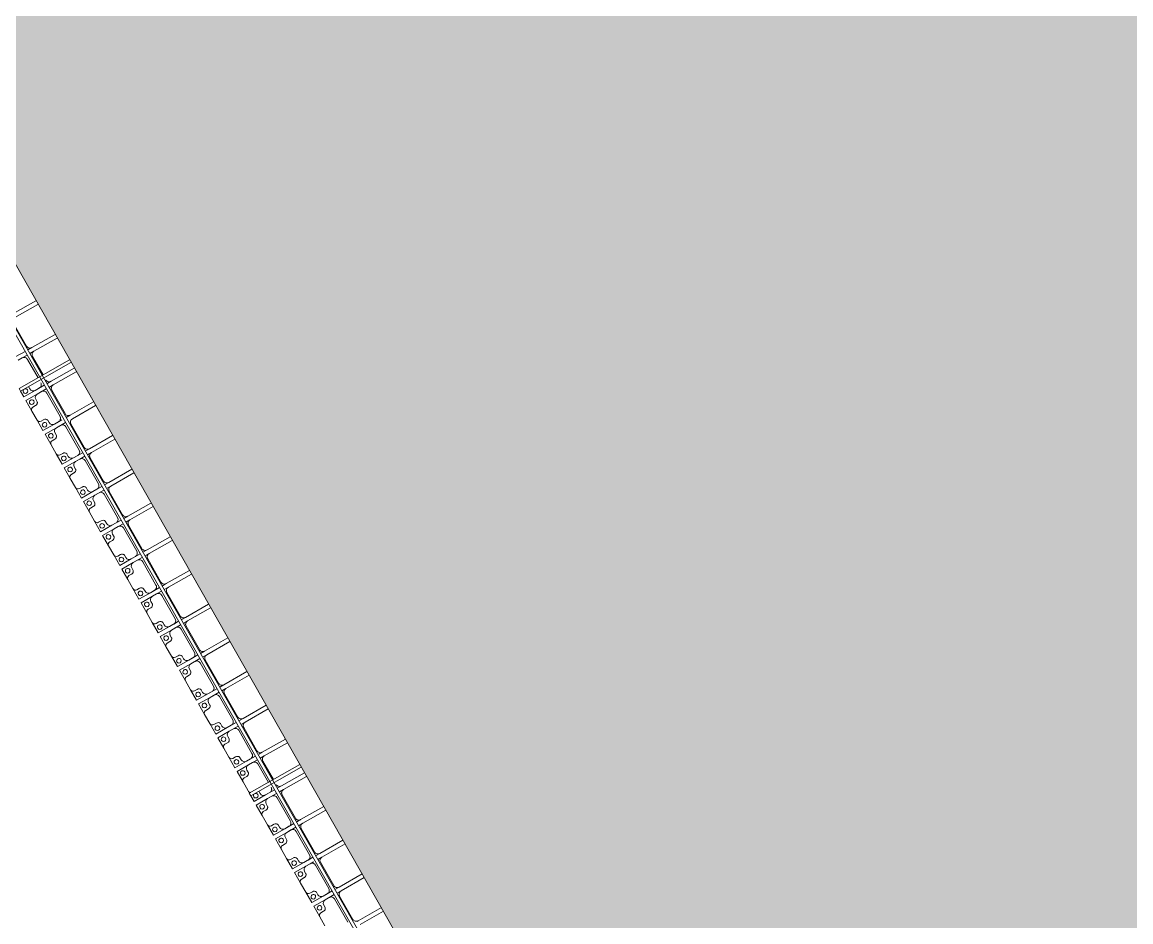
# Model space of a CAD drawing. Header units: millimetres. Extents: x -861324 to 439029, y -308065 to 694685.
# Drawn here: x -220488 to -206197, y -32914 to -21322 of the extents above; entities that cross this region are included whole.
import ezdxf

# ---------------------------------------------------------------- set-up
doc = ezdxf.new("R2010")
doc.units = ezdxf.units.MM
for name, color, linetype, lineweight in [('A-DETL-GENF', 92, 'Continuous', 9), ('A-DETL-THIN', 151, 'Continuous', 9), ('A-GENM', 13, 'Continuous', 9), ('S-BEAM', 12, 'Continuous', 9)]:
    doc.layers.add(name, color=color, linetype=linetype, lineweight=lineweight)

# ---------------------------------------------------------------- blocks, each defined once
blk = doc.blocks.new('Dầm C52 - Hộp 40x60-V138-BỐ TRÍ BÈ PIN HỒ BẢN MÒNG')
at = {"layer": 'S-BEAM', "color": 7}
for p, q in [((55234, 20), (55982, 20)), ((55982, 20), (55982, -20)), ((55982, -20), (55234, -20))]:
    blk.add_line(p, q, dxfattribs=at)
blk = doc.blocks.new('Dai phaodi lai - DẢI PHAO ĐI LẠI-25020-BỐ TRÍ BÈ PIN HỒ BẢN MÒNG')
at = {"layer": 'A-GENM', "color": 7}
for p, q in [((9777, 0), (9777, -343)), ((11723, -343), (11723, 0)), ((12277, 0), (12277, -343)), ((12777, 0), (12777, -343)), ((13777, 0), (13777, -343)), ((14223, -343), (14223, 0)), ((15723, -343), (15723, 0)), ((15777, 0), (15777, -343)), ((17223, -343), (17223, 0)), ((17277, 0), (17277, -343)), ((8723, -343), (8723, 0)), ((8777, 0), (8777, -343)), ((9223, -343), (9223, 0)), ((9277, 0), (9277, -343)), ((9723, -343), (9723, 0)), ((10223, -343), (10223, 0)), ((10277, 0), (10277, -343)), ((10723, -343), (10723, 0)), ((10777, 0), (10777, -343)), ((11223, -343), (11223, 0)), ((11277, 0), (11277, -343)), ((11777, 0), (11777, -343)), ((12223, -343), (12223, 0)), ((12723, -343), (12723, 0)), ((13223, -343), (13223, 0)), ((13277, 0), (13277, -343)), ((13723, -343), (13723, 0)), ((14277, 0), (14277, -343)), ((14723, -343), (14723, 0)), ((14777, 0), (14777, -343)), ((15223, -343), (15223, 0)), ((15277, 0), (15277, -343)), ((16223, -343), (16223, 0)), ((16277, 0), (16277, -343)), ((16723, -343), (16723, 0)), ((16777, 0), (16777, -343)), ((17723, -343), (17723, 0)), ((17777, 0), (17777, -343)), ((8827, -393), (9173, -393)), ((9223, -343), (9223, -405)), ((9277, -405), (9277, -343)), ((9327, -393), (9600, -393)), ((9723, -343), (9723, -405)), ((9777, -405), (9777, -343)), ((9827, -393), (10173, -393)), ((10223, -343), (10223, -405)), ((10327, -393), (10673, -393)), ((10723, -343), (10723, -405)), ((10777, -405), (10777, -343)), ((10827, -393), (11173, -393)), ((11223, -343), (11223, -405)), ((11277, -405), (11277, -343)), ((11327, -393), (11673, -393)), ((11723, -343), (11723, -405)), ((11777, -405), (11777, -343)), ((11827, -393), (12173, -393)), ((12223, -343), (12223, -405)), ((12277, -405), (12277, -343)), ((12327, -393), (12673, -393)), ((12723, -343), (12723, -405)), ((12777, -405), (12777, -343)), ((12827, -393), (13173, -393)), ((13223, -343), (13223, -405)), ((13277, -405), (13277, -343)), ((13327, -393), (13673, -393)), ((13723, -343), (13723, -405)), ((13777, -405), (13777, -343)), ((13827, -393), (14173, -393)), ((14223, -343), (14223, -405)), ((14277, -405), (14277, -343)), ((14327, -393), (14673, -393)), ((14723, -343), (14723, -405)), ((14777, -405), (14777, -343)), ((14827, -393), (15173, -393)), ((15223, -343), (15223, -395)), ((15277, -405), (15277, -343)), ((15327, -393), (15600, -393)), ((15723, -343), (15723, -405)), ((15777, -405), (15777, -343)), ((15827, -393), (16173, -393)), ((16223, -343), (16223, -405)), ((16277, -405), (16277, -343)), ((16327, -393), (16673, -393)), ((16723, -343), (16723, -405)), ((16777, -405), (16777, -343)), ((16827, -393), (17173, -393)), ((17223, -343), (17223, -405)), ((17277, -405), (17277, -343)), ((17327, -393), (17673, -393)), ((17723, -343), (17723, -359)), ((9223, -445), (9223, -517)), ((9277, -517), (9277, -445)), ((9277, -517), (9277, -579)), ((9600, -467), (9327, -467)), ((9723, -445), (9723, -517)), ((9723, -579), (9723, -517)), ((9777, -517), (9777, -445)), ((9777, -517), (9777, -579)), ((10173, -467), (9827, -467)), ((10223, -467), (10223, -517)), ((10223, -579), (10223, -517)), ((10277, -517), (10277, -445)), ((10277, -517), (10277, -579)), ((10673, -467), (10327, -467)), ((10723, -445), (10723, -517)), ((10723, -579), (10723, -517)), ((10777, -517), (10777, -445)), ((10777, -517), (10777, -579)), ((11173, -467), (10827, -467)), ((11223, -445), (11223, -517)), ((11223, -579), (11223, -517)), ((11277, -517), (11277, -445)), ((11277, -517), (11277, -579)), ((11673, -467), (11327, -467)), ((11723, -445), (11723, -517)), ((11723, -579), (11723, -517)), ((11777, -517), (11777, -445)), ((11777, -517), (11777, -579)), ((12173, -467), (11827, -467)), ((12223, -445), (12223, -517)), ((12223, -579), (12223, -517)), ((12277, -517), (12277, -445)), ((12277, -517), (12277, -579)), ((12673, -467), (12327, -467)), ((12723, -445), (12723, -517)), ((12723, -579), (12723, -517)), ((12777, -517), (12777, -445)), ((12777, -517), (12777, -579)), ((13173, -467), (12827, -467)), ((13223, -445), (13223, -517)), ((13223, -579), (13223, -517)), ((13277, -517), (13277, -445)), ((13277, -517), (13277, -579)), ((13673, -467), (13327, -467)), ((13723, -445), (13723, -517)), ((13723, -579), (13723, -517)), ((13777, -517), (13777, -445)), ((13777, -517), (13777, -579)), ((14173, -467), (13827, -467)), ((14223, -445), (14223, -517)), ((14223, -579), (14223, -517)), ((14277, -517), (14277, -445)), ((14277, -517), (14277, -579)), ((14673, -467), (14327, -467)), ((14723, -445), (14723, -517)), ((14723, -579), (14723, -517)), ((14777, -517), (14777, -445)), ((14777, -517), (14777, -579)), ((15173, -467), (14827, -467)), ((15223, -445), (15223, -517)), ((15223, -579), (15223, -517)), ((15277, -517), (15277, -445)), ((15277, -517), (15277, -579)), ((15600, -467), (15327, -467)), ((15723, -445), (15723, -517)), ((15723, -579), (15723, -517)), ((15777, -517), (15777, -445)), ((15777, -517), (15777, -579)), ((16173, -467), (15827, -467)), ((16223, -445), (16223, -517)), ((16223, -579), (16223, -517)), ((16277, -517), (16277, -445)), ((16277, -517), (16277, -579)), ((16673, -467), (16327, -467)), ((16723, -445), (16723, -517)), ((16723, -579), (16723, -517)), ((16777, -517), (16777, -470)), ((16777, -517), (16777, -579)), ((17173, -467), (16827, -467)), ((17223, -445), (17223, -517)), ((17223, -579), (17223, -517)), ((17277, -517), (17277, -445)), ((17277, -517), (17277, -579)), ((17673, -467), (17327, -467)), ((9636, -629), (9673, -629)), ((9827, -629), (9864, -629)), ((9895, -671), (9895, -710)), ((10105, -710), (10105, -671)), ((10136, -629), (10173, -629)), ((10327, -629), (10364, -629)), ((10395, -671), (10395, -710)), ((10605, -710), (10605, -671)), ((10636, -629), (10673, -629)), ((10827, -629), (10864, -629)), ((10895, -671), (10895, -710)), ((11105, -710), (11105, -671)), ((11136, -629), (11173, -629)), ((11327, -629), (11364, -629)), ((11395, -671), (11395, -710)), ((11605, -710), (11605, -671)), ((11636, -629), (11673, -629)), ((11827, -629), (11864, -629)), ((11895, -671), (11895, -710)), ((12105, -710), (12105, -671)), ((12136, -629), (12173, -629)), ((12327, -629), (12364, -629)), ((12395, -671), (12395, -710)), ((12605, -710), (12605, -671)), ((12636, -629), (12673, -629)), ((12827, -629), (12864, -629)), ((12895, -671), (12895, -710)), ((13105, -710), (13105, -671)), ((13136, -629), (13173, -629)), ((13327, -629), (13364, -629)), ((13395, -671), (13395, -710)), ((13605, -710), (13605, -671)), ((13636, -629), (13673, -629)), ((13827, -629), (13864, -629)), ((13895, -671), (13895, -710)), ((14105, -710), (14105, -671)), ((14136, -629), (14173, -629)), ((14327, -629), (14364, -629)), ((14395, -671), (14395, -710)), ((14605, -710), (14605, -671)), ((14636, -629), (14673, -629)), ((14827, -629), (14864, -629)), ((14895, -671), (14895, -710)), ((15105, -710), (15105, -671)), ((15136, -629), (15173, -629)), ((15327, -629), (15364, -629)), ((15395, -671), (15395, -710)), ((15636, -629), (15673, -629)), ((15827, -629), (15864, -629)), ((15895, -671), (15895, -710)), ((16105, -710), (16105, -671)), ((16136, -629), (16173, -629)), ((16327, -629), (16364, -629)), ((16395, -671), (16395, -710)), ((16605, -710), (16605, -671)), ((16636, -629), (16673, -629)), ((16827, -629), (16864, -629)), ((16895, -671), (16895, -710)), ((17105, -710), (17105, -671)), ((17136, -629), (17173, -629)), ((17327, -629), (17364, -629)), ((17395, -671), (17395, -710)), ((9933, -748), (10067, -748)), ((10433, -748), (10567, -748)), ((10933, -748), (11067, -748)), ((11433, -748), (11567, -748)), ((11933, -748), (12067, -748)), ((12433, -748), (12567, -748)), ((12933, -748), (13067, -748)), ((13433, -748), (13567, -748)), ((13933, -748), (14067, -748)), ((14433, -748), (14567, -748)), ((14933, -748), (15067, -748)), ((15433, -748), (15567, -748)), ((15933, -748), (16067, -748)), ((16433, -748), (16567, -748)), ((16933, -748), (17067, -748)), ((17433, -748), (17567, -748))]:
    blk.add_line(p, q, dxfattribs=at)
at = {"layer": 'A-GENM', "color": 9}
for p, q in [((9223, -343), (9223, -405)), ((9277, -405), (9277, -343)), ((9723, -343), (9723, -405)), ((9777, -405), (9777, -343)), ((10223, -343), (10223, -405)), ((10723, -343), (10723, -405)), ((10777, -405), (10777, -343)), ((11223, -343), (11223, -405)), ((11277, -405), (11277, -343)), ((11723, -343), (11723, -405)), ((11777, -405), (11777, -343)), ((12223, -343), (12223, -405)), ((12277, -405), (12277, -343)), ((12723, -343), (12723, -405)), ((12777, -405), (12777, -343)), ((13223, -343), (13223, -405)), ((13277, -405), (13277, -343)), ((13723, -343), (13723, -405)), ((13777, -405), (13777, -343)), ((14223, -343), (14223, -405)), ((14277, -405), (14277, -343)), ((14723, -343), (14723, -405)), ((14777, -405), (14777, -343)), ((15223, -343), (15223, -395)), ((15277, -405), (15277, -343)), ((15723, -343), (15723, -405)), ((15777, -405), (15777, -343)), ((16223, -343), (16223, -405)), ((16277, -405), (16277, -343)), ((16723, -343), (16723, -405)), ((16777, -405), (16777, -343)), ((17223, -343), (17223, -405)), ((17277, -405), (17277, -343)), ((17723, -343), (17723, -359)), ((9223, -445), (9223, -579)), ((9277, -579), (9277, -445)), ((9723, -445), (9723, -579)), ((9777, -579), (9777, -445)), ((10223, -467), (10223, -579)), ((10277, -579), (10277, -445)), ((10723, -445), (10723, -579)), ((10777, -579), (10777, -445)), ((11223, -445), (11223, -579)), ((11277, -579), (11277, -445)), ((11723, -445), (11723, -579)), ((11777, -579), (11777, -445)), ((12223, -445), (12223, -579)), ((12277, -579), (12277, -445)), ((12723, -445), (12723, -579)), ((12777, -579), (12777, -445)), ((13223, -445), (13223, -579)), ((13277, -579), (13277, -445)), ((13723, -445), (13723, -579)), ((13777, -579), (13777, -445)), ((14223, -445), (14223, -579)), ((14277, -579), (14277, -445)), ((14723, -445), (14723, -579)), ((14777, -579), (14777, -445)), ((15223, -445), (15223, -579)), ((15277, -579), (15277, -445)), ((15723, -445), (15723, -579)), ((15777, -579), (15777, -445)), ((16223, -445), (16223, -579)), ((16277, -579), (16277, -445)), ((16723, -445), (16723, -579)), ((16777, -579), (16777, -470)), ((17223, -445), (17223, -579)), ((17277, -579), (17277, -445)), ((9673, -629), (9636, -629)), ((9673, -629), (9636, -629)), ((9636, -629), (9673, -629)), ((9723, -579), (9723, -748)), ((9723, -748), (9723, -579)), ((9777, -748), (9777, -579)), ((9777, -579), (9777, -748)), ((9864, -629), (9827, -629)), ((9864, -629), (9827, -629)), ((9827, -629), (9864, -629)), ((10105, -675), (10105, -710)), ((10105, -675), (10105, -710)), ((10105, -710), (10105, -675)), ((10173, -629), (10136, -629)), ((10173, -629), (10136, -629)), ((10136, -629), (10173, -629)), ((10223, -579), (10223, -748)), ((10223, -748), (10223, -579)), ((10277, -748), (10277, -579)), ((10277, -579), (10277, -748)), ((10364, -629), (10327, -629)), ((10364, -629), (10327, -629)), ((10327, -629), (10364, -629)), ((10605, -671), (10605, -710)), ((10605, -671), (10605, -710)), ((10605, -710), (10605, -671)), ((10673, -629), (10636, -629)), ((10673, -629), (10636, -629)), ((10636, -629), (10673, -629)), ((10723, -579), (10723, -748)), ((10723, -748), (10723, -579)), ((10777, -748), (10777, -579)), ((10777, -579), (10777, -748)), ((10864, -629), (10827, -629)), ((10864, -629), (10827, -629)), ((10827, -629), (10864, -629)), ((11105, -671), (11105, -710)), ((11105, -671), (11105, -710)), ((11105, -710), (11105, -671)), ((11173, -629), (11136, -629)), ((11173, -629), (11136, -629)), ((11136, -629), (11173, -629)), ((11223, -579), (11223, -748)), ((11223, -748), (11223, -579)), ((11277, -748), (11277, -579)), ((11277, -579), (11277, -748)), ((11364, -629), (11327, -629)), ((11364, -629), (11327, -629)), ((11327, -629), (11364, -629)), ((11605, -671), (11605, -710)), ((11605, -671), (11605, -710)), ((11605, -710), (11605, -671)), ((11673, -629), (11636, -629)), ((11673, -629), (11636, -629)), ((11636, -629), (11673, -629)), ((11723, -579), (11723, -748)), ((11723, -748), (11723, -579)), ((11777, -748), (11777, -579)), ((11777, -579), (11777, -748)), ((11864, -629), (11827, -629)), ((11864, -629), (11827, -629)), ((11827, -629), (11864, -629)), ((12105, -671), (12105, -710)), ((12105, -671), (12105, -710)), ((12105, -710), (12105, -671)), ((12173, -629), (12136, -629)), ((12173, -629), (12136, -629)), ((12136, -629), (12173, -629)), ((12223, -579), (12223, -748)), ((12223, -748), (12223, -579)), ((12277, -748), (12277, -579)), ((12277, -579), (12277, -748)), ((12364, -629), (12327, -629)), ((12364, -629), (12327, -629)), ((12327, -629), (12364, -629)), ((12605, -671), (12605, -710)), ((12605, -671), (12605, -710)), ((12605, -710), (12605, -671)), ((12673, -629), (12636, -629)), ((12673, -629), (12636, -629)), ((12636, -629), (12673, -629)), ((12723, -579), (12723, -748)), ((12723, -748), (12723, -579)), ((12777, -748), (12777, -579)), ((12777, -579), (12777, -748)), ((12864, -629), (12827, -629)), ((12864, -629), (12827, -629)), ((12827, -629), (12864, -629)), ((13105, -671), (13105, -710)), ((13105, -671), (13105, -710)), ((13105, -710), (13105, -671)), ((13173, -629), (13136, -629)), ((13173, -629), (13136, -629)), ((13136, -629), (13173, -629)), ((13223, -579), (13223, -748)), ((13223, -748), (13223, -579)), ((13277, -748), (13277, -579)), ((13277, -579), (13277, -748)), ((13364, -629), (13327, -629)), ((13364, -629), (13327, -629)), ((13327, -629), (13364, -629)), ((13605, -671), (13605, -710)), ((13605, -671), (13605, -710)), ((13605, -710), (13605, -671)), ((13673, -629), (13636, -629)), ((13673, -629), (13636, -629)), ((13636, -629), (13673, -629)), ((13723, -579), (13723, -748)), ((13723, -748), (13723, -579)), ((13777, -748), (13777, -579)), ((13777, -579), (13777, -748)), ((13864, -629), (13827, -629)), ((13864, -629), (13827, -629)), ((13827, -629), (13864, -629)), ((14105, -671), (14105, -710)), ((14105, -671), (14105, -710)), ((14105, -710), (14105, -671)), ((14173, -629), (14136, -629)), ((14173, -629), (14136, -629)), ((14136, -629), (14173, -629)), ((14223, -579), (14223, -748)), ((14223, -748), (14223, -579)), ((14277, -748), (14277, -579)), ((14277, -579), (14277, -748)), ((14364, -629), (14327, -629)), ((14364, -629), (14327, -629)), ((14327, -629), (14364, -629)), ((14605, -671), (14605, -710)), ((14605, -671), (14605, -710)), ((14605, -710), (14605, -671)), ((14673, -629), (14636, -629)), ((14673, -629), (14636, -629)), ((14636, -629), (14673, -629)), ((14723, -579), (14723, -748)), ((14723, -748), (14723, -579)), ((14777, -748), (14777, -579)), ((14777, -579), (14777, -748)), ((14864, -629), (14827, -629)), ((14864, -629), (14827, -629)), ((14827, -629), (14864, -629)), ((15105, -671), (15105, -710)), ((15105, -671), (15105, -710)), ((15105, -710), (15105, -671)), ((15173, -629), (15136, -629)), ((15173, -629), (15136, -629)), ((15136, -629), (15173, -629)), ((15223, -579), (15223, -748)), ((15223, -748), (15223, -579)), ((15277, -748), (15277, -579)), ((15277, -579), (15277, -748)), ((15364, -629), (15327, -629)), ((15364, -629), (15327, -629)), ((15327, -629), (15364, -629)), ((15673, -629), (15636, -629)), ((15673, -629), (15636, -629)), ((15636, -629), (15673, -629)), ((15723, -579), (15723, -748)), ((15723, -748), (15723, -579)), ((15777, -748), (15777, -579)), ((15777, -579), (15777, -748)), ((15864, -629), (15827, -629)), ((15864, -629), (15827, -629)), ((15827, -629), (15864, -629)), ((16105, -671), (16105, -710)), ((16105, -671), (16105, -710)), ((16105, -710), (16105, -671)), ((16173, -629), (16136, -629)), ((16173, -629), (16136, -629)), ((16136, -629), (16173, -629)), ((16223, -579), (16223, -748)), ((16223, -748), (16223, -579)), ((16277, -748), (16277, -579)), ((16277, -579), (16277, -748)), ((16364, -629), (16327, -629)), ((16364, -629), (16327, -629)), ((16327, -629), (16364, -629)), ((16605, -671), (16605, -710)), ((16605, -671), (16605, -710)), ((16605, -710), (16605, -671)), ((16673, -629), (16636, -629)), ((16673, -629), (16636, -629)), ((16636, -629), (16673, -629)), ((16723, -579), (16723, -748)), ((16723, -748), (16723, -579)), ((16777, -748), (16777, -579)), ((16777, -579), (16777, -748)), ((16864, -629), (16827, -629)), ((16864, -629), (16827, -629)), ((16827, -629), (16864, -629)), ((17105, -671), (17105, -710)), ((17105, -671), (17105, -710)), ((17105, -710), (17105, -671)), ((17173, -629), (17136, -629)), ((17173, -629), (17136, -629)), ((17136, -629), (17173, -629)), ((17223, -579), (17223, -748)), ((17223, -748), (17223, -579)), ((17277, -748), (17277, -579)), ((17277, -579), (17277, -748)), ((17364, -629), (17327, -629)), ((17364, -629), (17327, -629)), ((17327, -629), (17364, -629)), ((9723, -748), (9640, -748)), ((9640, -748), (9723, -748)), ((9933, -748), (9777, -748)), ((9777, -748), (9933, -748)), ((10223, -748), (10067, -748)), ((10067, -748), (10223, -748)), ((10433, -748), (10277, -748)), ((10277, -748), (10433, -748)), ((10723, -748), (10567, -748)), ((10567, -748), (10723, -748)), ((10933, -748), (10777, -748)), ((10777, -748), (10933, -748)), ((11223, -748), (11067, -748)), ((11067, -748), (11223, -748)), ((11433, -748), (11277, -748)), ((11277, -748), (11433, -748)), ((11723, -748), (11567, -748)), ((11567, -748), (11723, -748)), ((11933, -748), (11777, -748)), ((11777, -748), (11933, -748)), ((12223, -748), (12067, -748)), ((12067, -748), (12223, -748)), ((12433, -748), (12277, -748)), ((12277, -748), (12433, -748)), ((12723, -748), (12567, -748)), ((12567, -748), (12723, -748)), ((12933, -748), (12777, -748)), ((12777, -748), (12933, -748)), ((13223, -748), (13067, -748)), ((13067, -748), (13223, -748)), ((13433, -748), (13277, -748)), ((13277, -748), (13433, -748)), ((13723, -748), (13567, -748)), ((13567, -748), (13723, -748)), ((13933, -748), (13777, -748)), ((13777, -748), (13933, -748)), ((14223, -748), (14067, -748)), ((14067, -748), (14223, -748)), ((14433, -748), (14277, -748)), ((14277, -748), (14433, -748)), ((14723, -748), (14567, -748)), ((14567, -748), (14723, -748)), ((14933, -748), (14777, -748)), ((14777, -748), (14933, -748)), ((15223, -748), (15067, -748)), ((15067, -748), (15223, -748)), ((15433, -748), (15277, -748)), ((15277, -748), (15433, -748)), ((15723, -748), (15640, -748)), ((15640, -748), (15723, -748)), ((15933, -748), (15777, -748)), ((15777, -748), (15933, -748)), ((16223, -748), (16067, -748)), ((16067, -748), (16223, -748)), ((16433, -748), (16277, -748)), ((16277, -748), (16433, -748)), ((16723, -748), (16567, -748)), ((16567, -748), (16723, -748)), ((16933, -748), (16777, -748)), ((16777, -748), (16933, -748)), ((17223, -748), (17067, -748)), ((17067, -748), (17223, -748)), ((17433, -748), (17277, -748)), ((17277, -748), (17433, -748))]:
    blk.add_line(p, q, dxfattribs=at)
at = {"layer": 'A-GENM', "color": 7}
for centre, radius, start, end in [((9173, -343), 50, 270, 0), ((9173, -343), 50, 300, 0), ((9327, -343), 50, 180, 270), ((9327, -343), 50, 210, 270), ((9673, -343), 50, 270, 0), ((9673, -343), 50, 300, 0), ((9827, -343), 50, 180, 270), ((9827, -343), 50, 210, 270), ((10173, -343), 50, 270, 0), ((10173, -343), 50, 300, 0), ((10327, -343), 50, 180, 270), ((10327, -343), 50, 210, 270), ((10673, -343), 50, 270, 0), ((10673, -343), 50, 300, 0), ((10827, -343), 50, 180, 270), ((10827, -343), 50, 210, 270), ((11173, -343), 50, 270, 0), ((11173, -343), 50, 300, 0), ((11327, -343), 50, 180, 270), ((11327, -343), 50, 210, 270), ((11673, -343), 50, 270, 0), ((11673, -343), 50, 300, 0), ((11827, -343), 50, 180, 270), ((11827, -343), 50, 210, 270), ((12173, -343), 50, 270, 0), ((12173, -343), 50, 300, 0), ((12327, -343), 50, 180, 270), ((12327, -343), 50, 210, 270), ((12673, -343), 50, 270, 0), ((12673, -343), 50, 300, 0), ((12827, -343), 50, 180, 270), ((12827, -343), 50, 210, 270), ((13173, -343), 50, 270, 0), ((13173, -343), 50, 300, 0), ((13327, -343), 50, 180, 270), ((13327, -343), 50, 210, 270), ((13673, -343), 50, 270, 0), ((13673, -343), 50, 300, 0), ((13827, -343), 50, 180, 270), ((13827, -343), 50, 210, 270), ((14173, -343), 50, 270, 0), ((14173, -343), 50, 300, 0), ((14327, -343), 50, 180, 270), ((14327, -343), 50, 210, 270), ((14673, -343), 50, 270, 0), ((14673, -343), 50, 300, 0), ((14827, -343), 50, 180, 270), ((14827, -343), 50, 210, 270), ((15173, -343), 50, 270, 0), ((15173, -343), 50, 300, 0), ((15327, -343), 50, 180, 270), ((15327, -343), 50, 210, 270), ((15673, -343), 50, 270, 0), ((15673, -343), 50, 300, 0), ((15827, -343), 50, 180, 270), ((15827, -343), 50, 210, 270), ((16173, -343), 50, 270, 0), ((16173, -343), 50, 300, 0), ((16327, -343), 50, 180, 270), ((16327, -343), 50, 210, 270), ((16673, -343), 50, 270, 0), ((16673, -343), 50, 300, 0), ((16827, -343), 50, 180, 270), ((16827, -343), 50, 210, 270), ((17173, -343), 50, 270, 0), ((17173, -343), 50, 300, 0), ((17327, -343), 50, 180, 270), ((17327, -343), 50, 210, 270), ((17673, -343), 50, 270, 0), ((17673, -343), 50, 300, 0), ((9327, -517), 50, 90, 180), ((9327, -517), 50, 120, 180), ((9673, -517), 50, 360, 90), ((9673, -517), 50, 30, 90), ((9827, -517), 50, 90, 180), ((9827, -517), 50, 120, 180), ((10173, -517), 50, 360, 90), ((10173, -517), 50, 30, 90), ((10327, -517), 50, 90, 180), ((10327, -517), 50, 120, 180), ((10673, -517), 50, 360, 90), ((10673, -517), 50, 30, 90), ((10827, -517), 50, 90, 180), ((10827, -517), 50, 120, 180), ((11173, -517), 50, 360, 90), ((11173, -517), 50, 30, 90), ((11327, -517), 50, 90, 180), ((11327, -517), 50, 120, 180), ((11673, -517), 50, 360, 90), ((11673, -517), 50, 30, 90), ((11827, -517), 50, 90, 180), ((11827, -517), 50, 120, 180), ((12173, -517), 50, 360, 90), ((12173, -517), 50, 30, 90), ((12327, -517), 50, 90, 180), ((12327, -517), 50, 120, 180), ((12673, -517), 50, 360, 90), ((12673, -517), 50, 30, 90), ((12827, -517), 50, 90, 180), ((12827, -517), 50, 120, 180), ((13173, -517), 50, 360, 90), ((13173, -517), 50, 30, 90), ((13327, -517), 50, 90, 180), ((13327, -517), 50, 120, 180), ((13673, -517), 50, 360, 90), ((13673, -517), 50, 30, 90), ((13827, -517), 50, 90, 180), ((13827, -517), 50, 120, 180), ((14173, -517), 50, 360, 90), ((14173, -517), 50, 30, 90), ((14327, -517), 50, 90, 180), ((14327, -517), 50, 120, 180), ((14673, -517), 50, 360, 90), ((14673, -517), 50, 30, 90), ((14827, -517), 50, 90, 180), ((14827, -517), 50, 120, 180), ((15173, -517), 50, 360, 90), ((15173, -517), 50, 30, 90), ((15327, -517), 50, 90, 180), ((15327, -517), 50, 120, 180), ((15673, -517), 50, 360, 90), ((15673, -517), 50, 30, 90), ((15827, -517), 50, 90, 180), ((15827, -517), 50, 120, 180), ((16173, -517), 50, 360, 90), ((16173, -517), 50, 30, 90), ((16327, -517), 50, 90, 180), ((16327, -517), 50, 120, 180), ((16673, -517), 50, 360, 90), ((16673, -517), 50, 30, 90), ((16827, -517), 50, 90, 180), ((16827, -517), 50, 120, 180), ((17173, -517), 50, 360, 90), ((17173, -517), 50, 30, 90), ((17327, -517), 50, 90, 180), ((17327, -517), 50, 120, 180), ((9673, -579), 50, 270, 360), ((9827, -579), 50, 180, 270), ((9855, -668), 40, 356.4919, 76.8115), ((9933, -710), 38, 180, 270), ((10067, -710), 38, 270, 0), ((10145, -668), 40, 103.1885, 183.5081), ((10173, -579), 50, 270, 360), ((10327, -579), 50, 180, 270), ((10355, -668), 40, 356.4919, 76.8115), ((10433, -710), 38, 180, 270), ((10567, -710), 38, 270, 0), ((10645, -668), 40, 103.1885, 183.5081), ((10673, -579), 50, 270, 360), ((10827, -579), 50, 180, 270), ((10855, -668), 40, 356.4919, 76.8115), ((10933, -710), 38, 180, 270), ((11067, -710), 38, 270, 0), ((11145, -668), 40, 103.1885, 183.5081), ((11173, -579), 50, 270, 360), ((11327, -579), 50, 180, 270), ((11355, -668), 40, 356.4919, 76.8115), ((11433, -710), 38, 180, 270), ((11567, -710), 38, 270, 0), ((11645, -668), 40, 103.1885, 183.5081), ((11673, -579), 50, 270, 360), ((11827, -579), 50, 180, 270), ((11855, -668), 40, 356.4919, 76.8115), ((11933, -710), 38, 180, 270), ((12067, -710), 38, 270, 0), ((12145, -668), 40, 103.1885, 183.5081), ((12173, -579), 50, 270, 360), ((12327, -579), 50, 180, 270), ((12355, -668), 40, 356.4919, 76.8115), ((12433, -710), 38, 180, 270), ((12567, -710), 38, 270, 0), ((12645, -668), 40, 103.1885, 183.5081), ((12673, -579), 50, 270, 360), ((12827, -579), 50, 180, 270), ((12855, -668), 40, 356.4919, 76.8115), ((12933, -710), 38, 180, 270), ((13067, -710), 38, 270, 0), ((13145, -668), 40, 103.1885, 183.5081), ((13173, -579), 50, 270, 360), ((13327, -579), 50, 180, 270), ((13355, -668), 40, 356.4919, 76.8115), ((13433, -710), 38, 180, 270), ((13567, -710), 38, 270, 0), ((13645, -668), 40, 103.1885, 183.5081), ((13673, -579), 50, 270, 360), ((13827, -579), 50, 180, 270), ((13855, -668), 40, 356.4919, 76.8115), ((13933, -710), 38, 180, 270), ((14067, -710), 38, 270, 0), ((14145, -668), 40, 103.1885, 183.5081), ((14173, -579), 50, 270, 360), ((14327, -579), 50, 180, 270), ((14355, -668), 40, 356.4919, 76.8115), ((14433, -710), 38, 180, 270), ((14567, -710), 38, 270, 0), ((14645, -668), 40, 103.1885, 183.5081), ((14673, -579), 50, 270, 360), ((14827, -579), 50, 180, 270), ((14855, -668), 40, 356.4919, 76.8115), ((14933, -710), 38, 180, 270), ((15067, -710), 38, 270, 0), ((15145, -668), 40, 103.1885, 183.5081), ((15173, -579), 50, 270, 360), ((15327, -579), 50, 180, 270), ((15355, -668), 40, 356.4919, 76.8115), ((15433, -710), 38, 180, 270), ((15673, -579), 50, 270, 360), ((15827, -579), 50, 180, 270), ((15855, -668), 40, 356.4919, 76.8115), ((15933, -710), 38, 180, 270), ((16067, -710), 38, 270, 0), ((16145, -668), 40, 103.1885, 183.5081), ((16173, -579), 50, 270, 360), ((16327, -579), 50, 180, 270), ((16355, -668), 40, 356.4919, 76.8115), ((16433, -710), 38, 180, 270), ((16567, -710), 38, 270, 0), ((16645, -668), 40, 103.1885, 183.5081), ((16673, -579), 50, 270, 360), ((16827, -579), 50, 180, 270), ((16855, -668), 40, 356.4919, 76.8115), ((16933, -710), 38, 180, 270), ((17067, -710), 38, 270, 0), ((17145, -668), 40, 103.1885, 183.5081), ((17173, -579), 50, 270, 360), ((17327, -579), 50, 180, 270), ((17355, -668), 40, 356.4919, 76.8115), ((17433, -710), 38, 180, 270), ((15567, -710), 38, 270, 330)]:
    blk.add_arc(centre, radius, start, end, dxfattribs=at)
at = {"layer": 'A-GENM', "color": 9}
for centre, radius, start, end in [((9668, -693), 30, 90, 165), ((9668, -693), 30, 90, 165), ((9668, -693), 30, 195, 270), ((9668, -693), 30, 195, 270), ((9668, -693), 30, 270, 90), ((9668, -693), 30, 270, 90), ((9673, -579), 50, 270, 360), ((9673, -579), 50, 270, 360), ((9673, -579), 50, 270, 360), ((9827, -579), 50, 180, 270), ((9827, -579), 50, 180, 270), ((9827, -579), 50, 180, 270), ((9832, -693), 30, 90, 270), ((9832, -693), 30, 90, 270), ((9832, -693), 30, 270, 90), ((9832, -693), 30, 270, 90), ((9855, -668), 40, 63.4249, 76.8115), ((9855, -668), 40, 63.4249, 76.8115), ((9855, -668), 40, 63.4249, 76.8115), ((9855, -668), 40, 356.4919, 50.0383), ((9855, -668), 40, 356.4919, 50.0383), ((9855, -668), 40, 356.4919, 50.0383), ((10067, -710), 38, 270, 0), ((10067, -710), 38, 270, 360), ((10067, -710), 38, 270, 0), ((10145, -668), 40, 143.3483, 183.5081), ((10145, -668), 40, 143.3483, 183.5081), ((10145, -668), 40, 143.3483, 183.5081), ((10145, -668), 40, 103.1885, 129.9617), ((10145, -668), 40, 103.1885, 129.9617), ((10145, -668), 40, 103.1885, 129.9617), ((10168, -693), 30, 90, 270), ((10168, -693), 30, 90, 270), ((10168, -693), 30, 270, 90), ((10168, -693), 30, 270, 90), ((10173, -579), 50, 270, 360), ((10173, -579), 50, 270, 360), ((10173, -579), 50, 270, 360), ((10327, -579), 50, 180, 270), ((10327, -579), 50, 180, 270), ((10327, -579), 50, 180, 270), ((10332, -693), 30, 90, 270), ((10332, -693), 30, 90, 270), ((10332, -693), 30, 270, 90), ((10332, -693), 30, 270, 90), ((10355, -668), 40, 63.4249, 76.8115), ((10355, -668), 40, 63.4249, 76.8115), ((10355, -668), 40, 63.4249, 76.8115), ((10355, -668), 40, 356.4919, 50.0383), ((10355, -668), 40, 356.4919, 50.0383), ((10355, -668), 40, 356.4919, 50.0383), ((10567, -710), 38, 270, 0), ((10567, -710), 38, 270, 360), ((10567, -710), 38, 270, 0), ((10645, -668), 40, 143.3483, 183.5081), ((10645, -668), 40, 143.3483, 183.5081), ((10645, -668), 40, 143.3483, 183.5081), ((10645, -668), 40, 103.1885, 129.9617), ((10645, -668), 40, 103.1885, 129.9617), ((10645, -668), 40, 103.1885, 129.9617), ((10668, -693), 30, 90, 270), ((10668, -693), 30, 90, 270), ((10668, -693), 30, 270, 90), ((10668, -693), 30, 270, 90), ((10673, -579), 50, 270, 360), ((10673, -579), 50, 270, 360), ((10673, -579), 50, 270, 360), ((10827, -579), 50, 180, 270), ((10827, -579), 50, 180, 270), ((10827, -579), 50, 180, 270), ((10832, -693), 30, 90, 270), ((10832, -693), 30, 90, 270), ((10832, -693), 30, 270, 90), ((10832, -693), 30, 270, 90), ((10855, -668), 40, 63.4249, 76.8115), ((10855, -668), 40, 63.4249, 76.8115), ((10855, -668), 40, 63.4249, 76.8115), ((10855, -668), 40, 356.4919, 50.0383), ((10855, -668), 40, 356.4919, 50.0383), ((10855, -668), 40, 356.4919, 50.0383), ((11067, -710), 38, 270, 0), ((11067, -710), 38, 270, 360), ((11067, -710), 38, 270, 0), ((11145, -668), 40, 143.3483, 183.5081), ((11145, -668), 40, 143.3483, 183.5081), ((11145, -668), 40, 143.3483, 183.5081), ((11145, -668), 40, 103.1885, 129.9617), ((11145, -668), 40, 103.1885, 129.9617), ((11145, -668), 40, 103.1885, 129.9617), ((11168, -693), 30, 90, 270), ((11168, -693), 30, 90, 270), ((11168, -693), 30, 270, 90), ((11168, -693), 30, 270, 90), ((11173, -579), 50, 270, 360), ((11173, -579), 50, 270, 360), ((11173, -579), 50, 270, 360), ((11327, -579), 50, 180, 270), ((11327, -579), 50, 180, 270), ((11327, -579), 50, 180, 270), ((11332, -693), 30, 90, 270), ((11332, -693), 30, 90, 270), ((11332, -693), 30, 270, 90), ((11332, -693), 30, 270, 90), ((11355, -668), 40, 63.4249, 76.8115), ((11355, -668), 40, 63.4249, 76.8115), ((11355, -668), 40, 63.4249, 76.8115), ((11355, -668), 40, 356.4919, 50.0383), ((11355, -668), 40, 356.4919, 50.0383), ((11355, -668), 40, 356.4919, 50.0383), ((11567, -710), 38, 270, 0), ((11567, -710), 38, 270, 360), ((11567, -710), 38, 270, 0), ((11645, -668), 40, 143.3483, 183.5081), ((11645, -668), 40, 143.3483, 183.5081), ((11645, -668), 40, 143.3483, 183.5081), ((11645, -668), 40, 103.1885, 129.9617), ((11645, -668), 40, 103.1885, 129.9617), ((11645, -668), 40, 103.1885, 129.9617), ((11668, -693), 30, 90, 270), ((11668, -693), 30, 90, 270), ((11668, -693), 30, 270, 90), ((11668, -693), 30, 270, 90), ((11673, -579), 50, 270, 360), ((11673, -579), 50, 270, 360), ((11673, -579), 50, 270, 360), ((11827, -579), 50, 180, 270), ((11827, -579), 50, 180, 270), ((11827, -579), 50, 180, 270), ((11832, -693), 30, 90, 270), ((11832, -693), 30, 90, 270), ((11832, -693), 30, 270, 90), ((11832, -693), 30, 270, 90), ((11855, -668), 40, 63.4249, 76.8115), ((11855, -668), 40, 63.4249, 76.8115), ((11855, -668), 40, 63.4249, 76.8115), ((11855, -668), 40, 356.4919, 50.0383), ((11855, -668), 40, 356.4919, 50.0383), ((11855, -668), 40, 356.4919, 50.0383), ((12067, -710), 38, 270, 0), ((12067, -710), 38, 270, 360), ((12067, -710), 38, 270, 0), ((12145, -668), 40, 143.3483, 183.5081), ((12145, -668), 40, 143.3483, 183.5081), ((12145, -668), 40, 143.3483, 183.5081), ((12145, -668), 40, 103.1885, 129.9617), ((12145, -668), 40, 103.1885, 129.9617), ((12145, -668), 40, 103.1885, 129.9617), ((12168, -693), 30, 90, 270), ((12168, -693), 30, 90, 270), ((12168, -693), 30, 270, 90), ((12168, -693), 30, 270, 90), ((12173, -579), 50, 270, 360), ((12173, -579), 50, 270, 360), ((12173, -579), 50, 270, 360), ((12327, -579), 50, 180, 270), ((12327, -579), 50, 180, 270), ((12327, -579), 50, 180, 270), ((12332, -693), 30, 90, 270), ((12332, -693), 30, 90, 270), ((12332, -693), 30, 270, 90), ((12332, -693), 30, 270, 90), ((12355, -668), 40, 63.4249, 76.8115), ((12355, -668), 40, 63.4249, 76.8115), ((12355, -668), 40, 63.4249, 76.8115), ((12355, -668), 40, 356.4919, 50.0383), ((12355, -668), 40, 356.4919, 50.0383), ((12355, -668), 40, 356.4919, 50.0383), ((12567, -710), 38, 270, 0), ((12567, -710), 38, 270, 360), ((12567, -710), 38, 270, 0), ((12645, -668), 40, 143.3483, 183.5081), ((12645, -668), 40, 143.3483, 183.5081), ((12645, -668), 40, 143.3483, 183.5081), ((12645, -668), 40, 103.1885, 129.9617), ((12645, -668), 40, 103.1885, 129.9617), ((12645, -668), 40, 103.1885, 129.9617), ((12668, -693), 30, 90, 270), ((12668, -693), 30, 90, 270), ((12668, -693), 30, 270, 90), ((12668, -693), 30, 270, 90), ((12673, -579), 50, 270, 360), ((12673, -579), 50, 270, 360), ((12673, -579), 50, 270, 360), ((12827, -579), 50, 180, 270), ((12827, -579), 50, 180, 270), ((12827, -579), 50, 180, 270), ((12832, -693), 30, 90, 270), ((12832, -693), 30, 90, 270), ((12832, -693), 30, 270, 90), ((12832, -693), 30, 270, 90), ((12855, -668), 40, 63.4249, 76.8115), ((12855, -668), 40, 63.4249, 76.8115), ((12855, -668), 40, 63.4249, 76.8115), ((12855, -668), 40, 356.4919, 50.0383), ((12855, -668), 40, 356.4919, 50.0383), ((12855, -668), 40, 356.4919, 50.0383), ((13067, -710), 38, 270, 0), ((13067, -710), 38, 270, 360), ((13067, -710), 38, 270, 0), ((13145, -668), 40, 143.3483, 183.5081), ((13145, -668), 40, 143.3483, 183.5081), ((13145, -668), 40, 143.3483, 183.5081), ((13145, -668), 40, 103.1885, 129.9617), ((13145, -668), 40, 103.1885, 129.9617), ((13145, -668), 40, 103.1885, 129.9617), ((13168, -693), 30, 90, 270), ((13168, -693), 30, 90, 270), ((13168, -693), 30, 270, 90), ((13168, -693), 30, 270, 90), ((13173, -579), 50, 270, 360), ((13173, -579), 50, 270, 360), ((13173, -579), 50, 270, 360), ((13327, -579), 50, 180, 270), ((13327, -579), 50, 180, 270), ((13327, -579), 50, 180, 270), ((13332, -693), 30, 90, 270), ((13332, -693), 30, 90, 270), ((13332, -693), 30, 270, 90), ((13332, -693), 30, 270, 90), ((13355, -668), 40, 63.4249, 76.8115), ((13355, -668), 40, 63.4249, 76.8115), ((13355, -668), 40, 63.4249, 76.8115), ((13355, -668), 40, 356.4919, 50.0383), ((13355, -668), 40, 356.4919, 50.0383), ((13355, -668), 40, 356.4919, 50.0383), ((13567, -710), 38, 270, 0), ((13567, -710), 38, 270, 360), ((13567, -710), 38, 270, 0), ((13645, -668), 40, 143.3483, 183.5081), ((13645, -668), 40, 143.3483, 183.5081), ((13645, -668), 40, 143.3483, 183.5081), ((13645, -668), 40, 103.1885, 129.9617), ((13645, -668), 40, 103.1885, 129.9617), ((13645, -668), 40, 103.1885, 129.9617), ((13668, -693), 30, 90, 270), ((13668, -693), 30, 90, 270), ((13668, -693), 30, 270, 90), ((13668, -693), 30, 270, 90), ((13673, -579), 50, 270, 360), ((13673, -579), 50, 270, 360), ((13673, -579), 50, 270, 360), ((13827, -579), 50, 180, 270), ((13827, -579), 50, 180, 270), ((13827, -579), 50, 180, 270), ((13832, -693), 30, 90, 270), ((13832, -693), 30, 90, 270), ((13832, -693), 30, 270, 90), ((13832, -693), 30, 270, 90), ((13855, -668), 40, 63.4249, 76.8115), ((13855, -668), 40, 63.4249, 76.8115), ((13855, -668), 40, 63.4249, 76.8115), ((13855, -668), 40, 356.4919, 50.0383), ((13855, -668), 40, 356.4919, 50.0383), ((13855, -668), 40, 356.4919, 50.0383), ((14067, -710), 38, 270, 0), ((14067, -710), 38, 270, 360), ((14067, -710), 38, 270, 0), ((14145, -668), 40, 143.3483, 183.5081), ((14145, -668), 40, 143.3483, 183.5081), ((14145, -668), 40, 143.3483, 183.5081), ((14145, -668), 40, 103.1885, 129.9617), ((14145, -668), 40, 103.1885, 129.9617), ((14145, -668), 40, 103.1885, 129.9617), ((14168, -693), 30, 90, 270), ((14168, -693), 30, 90, 270), ((14168, -693), 30, 270, 90), ((14168, -693), 30, 270, 90), ((14173, -579), 50, 270, 360), ((14173, -579), 50, 270, 360), ((14173, -579), 50, 270, 360), ((14327, -579), 50, 180, 270), ((14327, -579), 50, 180, 270), ((14327, -579), 50, 180, 270), ((14332, -693), 30, 90, 270), ((14332, -693), 30, 90, 270), ((14332, -693), 30, 270, 90), ((14332, -693), 30, 270, 90), ((14355, -668), 40, 63.4249, 76.8115), ((14355, -668), 40, 63.4249, 76.8115), ((14355, -668), 40, 63.4249, 76.8115), ((14355, -668), 40, 356.4919, 50.0383), ((14355, -668), 40, 356.4919, 50.0383), ((14355, -668), 40, 356.4919, 50.0383), ((14567, -710), 38, 270, 0), ((14567, -710), 38, 270, 360), ((14567, -710), 38, 270, 0), ((14645, -668), 40, 143.3483, 183.5081), ((14645, -668), 40, 143.3483, 183.5081), ((14645, -668), 40, 143.3483, 183.5081), ((14645, -668), 40, 103.1885, 129.9617), ((14645, -668), 40, 103.1885, 129.9617), ((14645, -668), 40, 103.1885, 129.9617), ((14668, -693), 30, 90, 270), ((14668, -693), 30, 90, 270), ((14668, -693), 30, 270, 90), ((14668, -693), 30, 270, 90), ((14673, -579), 50, 270, 360), ((14673, -579), 50, 270, 360), ((14673, -579), 50, 270, 360), ((14827, -579), 50, 180, 270), ((14827, -579), 50, 180, 270), ((14827, -579), 50, 180, 270), ((14832, -693), 30, 90, 270), ((14832, -693), 30, 90, 270), ((14832, -693), 30, 270, 90), ((14832, -693), 30, 270, 90), ((14855, -668), 40, 63.4249, 76.8115), ((14855, -668), 40, 63.4249, 76.8115), ((14855, -668), 40, 63.4249, 76.8115), ((14855, -668), 40, 356.4919, 50.0383), ((14855, -668), 40, 356.4919, 50.0383), ((14855, -668), 40, 356.4919, 50.0383), ((15067, -710), 38, 270, 0), ((15067, -710), 38, 270, 360), ((15067, -710), 38, 270, 0), ((15145, -668), 40, 143.3483, 183.5081), ((15145, -668), 40, 143.3483, 183.5081), ((15145, -668), 40, 143.3483, 183.5081), ((15145, -668), 40, 103.1885, 129.9617), ((15145, -668), 40, 103.1885, 129.9617), ((15145, -668), 40, 103.1885, 129.9617), ((15168, -693), 30, 90, 270), ((15168, -693), 30, 90, 270), ((15168, -693), 30, 270, 90), ((15168, -693), 30, 270, 90), ((15173, -579), 50, 270, 360), ((15173, -579), 50, 270, 360), ((15173, -579), 50, 270, 360), ((15327, -579), 50, 180, 270), ((15327, -579), 50, 180, 270), ((15327, -579), 50, 180, 270), ((15332, -693), 30, 90, 270), ((15332, -693), 30, 90, 270), ((15332, -693), 30, 270, 90), ((15332, -693), 30, 270, 90), ((15355, -668), 40, 63.4249, 76.8115), ((15355, -668), 40, 63.4249, 76.8115), ((15355, -668), 40, 63.4249, 76.8115), ((15355, -668), 40, 356.4919, 50.0383), ((15355, -668), 40, 356.4919, 50.0383), ((15355, -668), 40, 356.4919, 50.0383), ((15668, -693), 30, 90, 165), ((15668, -693), 30, 90, 165), ((15668, -693), 30, 195, 270), ((15668, -693), 30, 195, 270), ((15668, -693), 30, 270, 90), ((15668, -693), 30, 270, 90), ((15673, -579), 50, 270, 360), ((15673, -579), 50, 270, 360), ((15673, -579), 50, 270, 360), ((15827, -579), 50, 180, 270), ((15827, -579), 50, 180, 270), ((15827, -579), 50, 180, 270), ((15832, -693), 30, 90, 270), ((15832, -693), 30, 90, 270), ((15832, -693), 30, 270, 90), ((15832, -693), 30, 270, 90), ((15855, -668), 40, 63.4249, 76.8115), ((15855, -668), 40, 63.4249, 76.8115), ((15855, -668), 40, 63.4249, 76.8115), ((15855, -668), 40, 356.4919, 50.0383), ((15855, -668), 40, 356.4919, 50.0383), ((15855, -668), 40, 356.4919, 50.0383), ((16067, -710), 38, 270, 0), ((16067, -710), 38, 270, 360), ((16067, -710), 38, 270, 0), ((16145, -668), 40, 143.3483, 183.5081), ((16145, -668), 40, 143.3483, 183.5081), ((16145, -668), 40, 143.3483, 183.5081), ((16145, -668), 40, 103.1885, 129.9617), ((16145, -668), 40, 103.1885, 129.9617), ((16145, -668), 40, 103.1885, 129.9617), ((16168, -693), 30, 90, 270), ((16168, -693), 30, 90, 270), ((16168, -693), 30, 270, 90), ((16168, -693), 30, 270, 90), ((16173, -579), 50, 270, 360), ((16173, -579), 50, 270, 360), ((16173, -579), 50, 270, 360), ((16327, -579), 50, 180, 270), ((16327, -579), 50, 180, 270), ((16327, -579), 50, 180, 270), ((16332, -693), 30, 90, 270), ((16332, -693), 30, 90, 270), ((16332, -693), 30, 270, 90), ((16332, -693), 30, 270, 90), ((16355, -668), 40, 63.4249, 76.8115), ((16355, -668), 40, 63.4249, 76.8115), ((16355, -668), 40, 63.4249, 76.8115), ((16355, -668), 40, 356.4919, 50.0383), ((16355, -668), 40, 356.4919, 50.0383), ((16355, -668), 40, 356.4919, 50.0383), ((16567, -710), 38, 270, 0), ((16567, -710), 38, 270, 360), ((16567, -710), 38, 270, 0), ((16645, -668), 40, 143.3483, 183.5081), ((16645, -668), 40, 143.3483, 183.5081), ((16645, -668), 40, 143.3483, 183.5081), ((16645, -668), 40, 103.1885, 129.9617), ((16645, -668), 40, 103.1885, 129.9617), ((16645, -668), 40, 103.1885, 129.9617), ((16668, -693), 30, 90, 270), ((16668, -693), 30, 90, 270), ((16668, -693), 30, 270, 90), ((16668, -693), 30, 270, 90), ((16673, -579), 50, 270, 360), ((16673, -579), 50, 270, 360), ((16673, -579), 50, 270, 360), ((16827, -579), 50, 180, 270), ((16827, -579), 50, 180, 270), ((16827, -579), 50, 180, 270), ((16832, -693), 30, 90, 270), ((16832, -693), 30, 90, 270), ((16832, -693), 30, 270, 90), ((16832, -693), 30, 270, 90), ((16855, -668), 40, 63.4249, 76.8115), ((16855, -668), 40, 63.4249, 76.8115), ((16855, -668), 40, 63.4249, 76.8115), ((16855, -668), 40, 356.4919, 50.0383), ((16855, -668), 40, 356.4919, 50.0383), ((16855, -668), 40, 356.4919, 50.0383), ((17067, -710), 38, 270, 0), ((17067, -710), 38, 270, 360), ((17067, -710), 38, 270, 0), ((17145, -668), 40, 143.3483, 183.5081), ((17145, -668), 40, 143.3483, 183.5081), ((17145, -668), 40, 143.3483, 183.5081), ((17145, -668), 40, 103.1885, 129.9617), ((17145, -668), 40, 103.1885, 129.9617), ((17145, -668), 40, 103.1885, 129.9617), ((17168, -693), 30, 90, 270), ((17168, -693), 30, 90, 270), ((17168, -693), 30, 270, 90), ((17168, -693), 30, 270, 90), ((17173, -579), 50, 270, 360), ((17173, -579), 50, 270, 360), ((17173, -579), 50, 270, 360), ((17327, -579), 50, 180, 270), ((17327, -579), 50, 180, 270), ((17327, -579), 50, 180, 270), ((17332, -693), 30, 90, 270), ((17332, -693), 30, 90, 270), ((17332, -693), 30, 270, 90), ((17332, -693), 30, 270, 90), ((17355, -668), 40, 63.4249, 76.8115), ((17355, -668), 40, 63.4249, 76.8115), ((17355, -668), 40, 63.4249, 76.8115), ((17355, -668), 40, 356.4919, 50.0383), ((17355, -668), 40, 356.4919, 50.0383), ((17355, -668), 40, 356.4919, 50.0383), ((9933, -710), 38, 195, 270), ((9933, -710), 38, 195, 270), ((9933, -710), 38, 195, 270), ((10433, -710), 38, 195, 270), ((10433, -710), 38, 195, 270), ((10433, -710), 38, 195, 270), ((10933, -710), 38, 195, 270), ((10933, -710), 38, 195, 270), ((10933, -710), 38, 195, 270), ((11433, -710), 38, 195, 270), ((11433, -710), 38, 195, 270), ((11433, -710), 38, 195, 270), ((11933, -710), 38, 195, 270), ((11933, -710), 38, 195, 270), ((11933, -710), 38, 195, 270), ((12433, -710), 38, 195, 270), ((12433, -710), 38, 195, 270), ((12433, -710), 38, 195, 270), ((12933, -710), 38, 195, 270), ((12933, -710), 38, 195, 270), ((12933, -710), 38, 195, 270), ((13433, -710), 38, 195, 270), ((13433, -710), 38, 195, 270), ((13433, -710), 38, 195, 270), ((13933, -710), 38, 195, 270), ((13933, -710), 38, 195, 270), ((13933, -710), 38, 195, 270), ((14433, -710), 38, 195, 270), ((14433, -710), 38, 195, 270), ((14433, -710), 38, 195, 270), ((14933, -710), 38, 195, 270), ((14933, -710), 38, 195, 270), ((14933, -710), 38, 195, 270), ((15433, -710), 38, 195, 270), ((15433, -710), 38, 195, 270), ((15433, -710), 38, 195, 270), ((15567, -710), 38, 270, 330), ((15567, -710), 38, 270, 330), ((15567, -710), 38, 270, 330), ((15933, -710), 38, 195, 270), ((15933, -710), 38, 195, 270), ((15933, -710), 38, 195, 270), ((16433, -710), 38, 195, 270), ((16433, -710), 38, 195, 270), ((16433, -710), 38, 195, 270), ((16933, -710), 38, 195, 270), ((16933, -710), 38, 195, 270), ((16933, -710), 38, 195, 270), ((17433, -710), 38, 195, 270), ((17433, -710), 38, 195, 270), ((17433, -710), 38, 195, 270)]:
    blk.add_arc(centre, radius, start, end, dxfattribs=at)
blk = doc.blocks.new('Dầm C52 - Dầm C52-V170-BỐ TRÍ BÈ PIN HỒ BẢN MÒNG')
at = {"layer": 'S-BEAM', "color": 7}
for p, q in [((-52556, 20), (52556, 20)), ((52556, -20), (-52556, -20))]:
    blk.add_line(p, q, dxfattribs=at)
blk = doc.blocks.new('HOBANMONG_BEPIN 5_rvt-1-BỐ TRÍ BÈ PIN HỒ BẢN MÒNG')
at = {"layer": 'A-GENM', "lineweight": 9, "rotation": 299.6620124026263}
blk.add_blockref('Dai phaodi lai - DẢI PHAO ĐI LẠI-25020-BỐ TRÍ BÈ PIN HỒ BẢN MÒNG', (-224629, -17331), dxfattribs=at)
at = {"layer": 'S-BEAM', "lineweight": 9}
for name, p, rotation in [('Dầm C52 - Hộp 40x60-V138-BỐ TRÍ BÈ PIN HỒ BẢN MÒNG', (-171873, 1644), 209.6620124026261), ('Dầm C52 - Hộp 40x60-V138-BỐ TRÍ BÈ PIN HỒ BẢN MÒNG', (-168904, -3570), 209.6620124026261), ('Dầm C52 - Dầm C52-V170-BỐ TRÍ BÈ PIN HỒ BẢN MÒNG', (-199292, -62678), 119.6620124026264)]:
    blk.add_blockref(name, p, dxfattribs=dict(at, rotation=rotation))

msp = doc.modelspace()

# ---------------------------------------------------------------- hatches: boundary and pattern name
at = {"layer": 'A-DETL-GENF'}
msp.add_hatch(color=8, dxfattribs=at).paths.add_polyline_path([(-173162, -107703), (-77660, -53314), (-150902, 75292), (-214161, 39265), (-192387, 1031), (-224629, -17331), (-174040, -106161)])

# ---------------------------------------------------------------- linework, layer by layer
at = {"layer": 'A-DETL-THIN'}
msp.add_line((-224629, -17331), (-173162, -107703), dxfattribs=at)

# ---------------------------------------------------------------- block references
at = {"lineweight": 5}
msp.add_blockref('HOBANMONG_BEPIN 5_rvt-1-BỐ TRÍ BÈ PIN HỒ BẢN MÒNG', (0, 0), dxfattribs=at)

doc.saveas('drawing.dxf')
